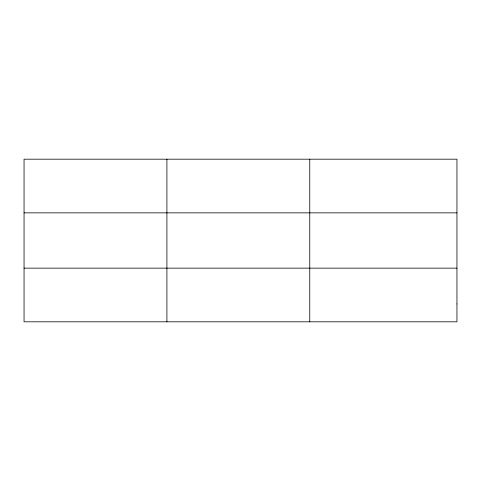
<?xml version="1.0" encoding="UTF-8"?>
<svg xmlns="http://www.w3.org/2000/svg" width="481" height="481" viewBox="0 0 481 481"><rect width="100%" height="100%" fill="white"/><g stroke="black" fill="none" stroke-linecap="round" stroke-linejoin="round"><path stroke-width="0.72" d="M166.907 321.813L166.907 159.187M309.764 321.813L309.764 159.187M24.05 212.855L456.95 212.855M24.05 268.145L456.95 268.145M456.95 303.926L456.95 321.813L24.05 321.813L24.05 159.187L456.95 159.187L456.95 303.926"/></g></svg>
